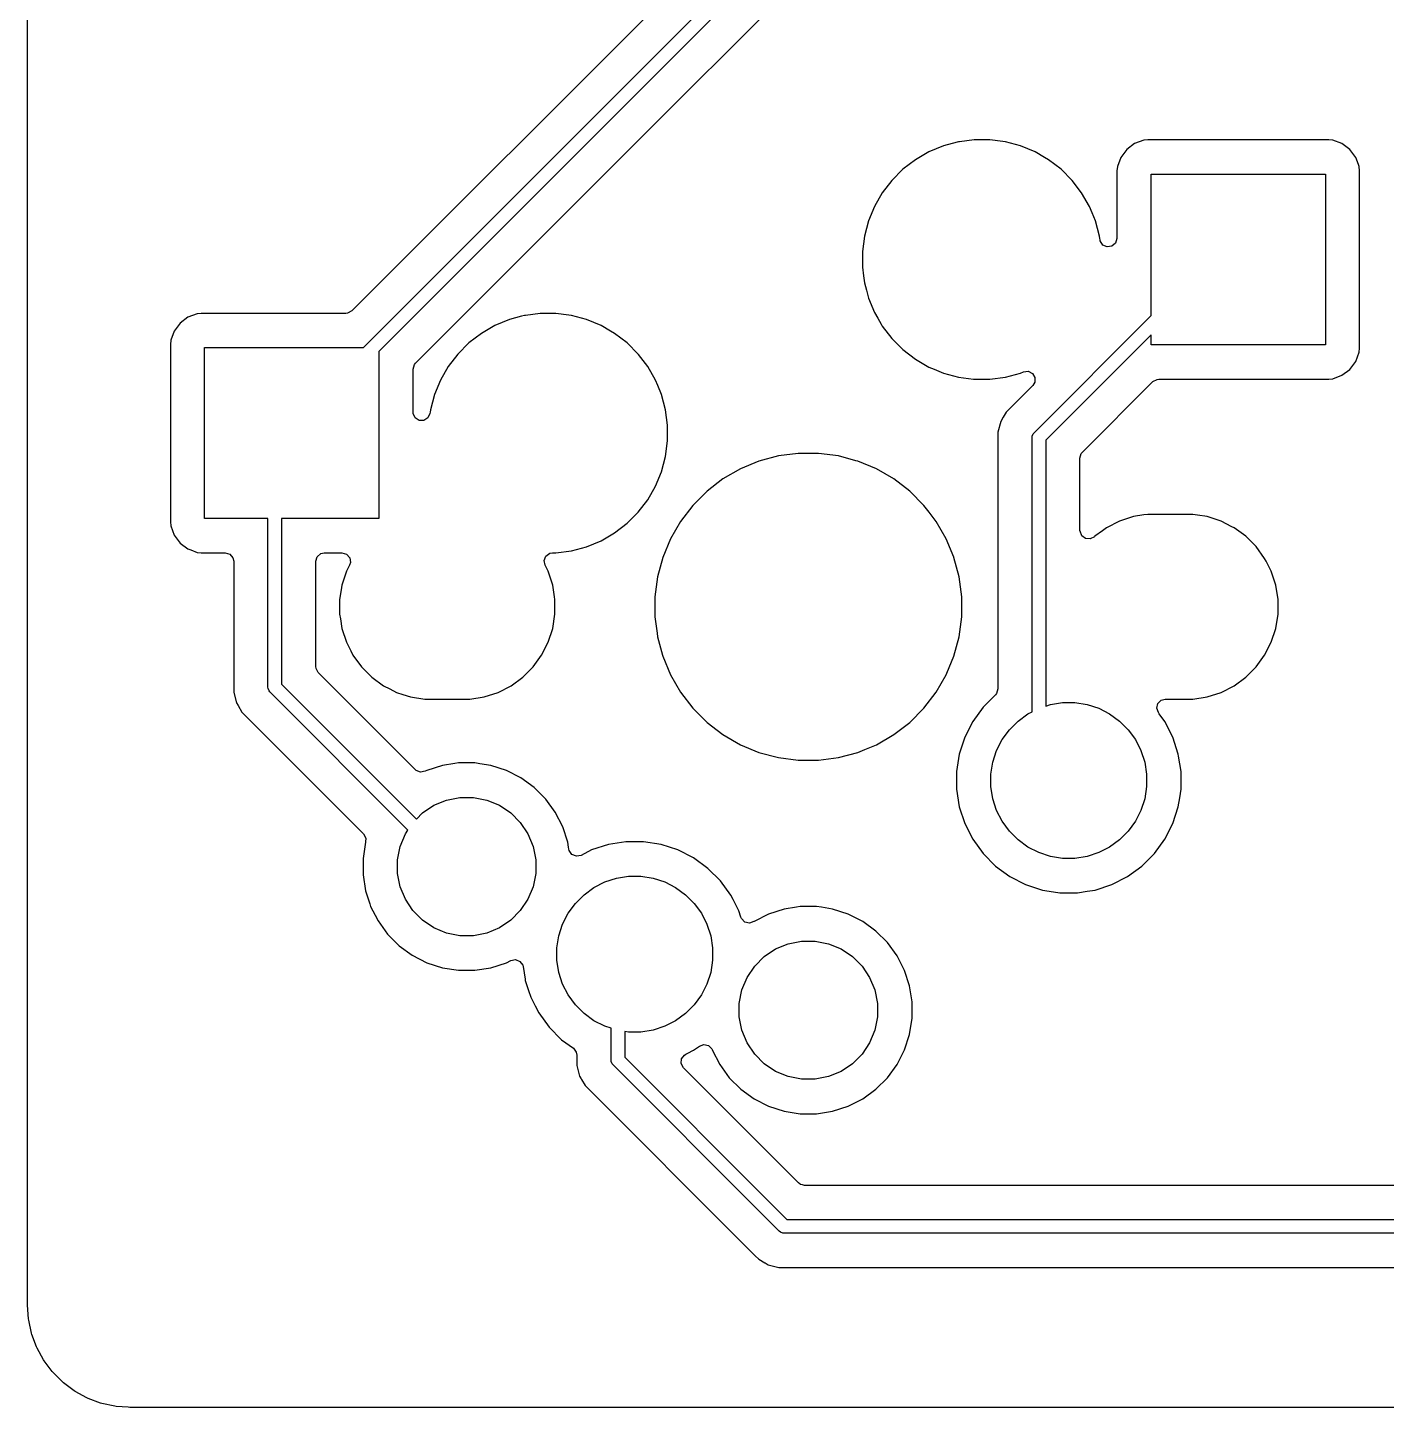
# Model space of a CAD drawing. Header units: millimetres. Extents: x 69 to 174, y -162 to -92.
# Drawn here: x 68.67 to 88.55, y -161.98 to -141.8 of the extents above; entities that cross this region are included whole.
import ezdxf

# ---------------------------------------------------------------- set-up
doc = ezdxf.new("R2010")
doc.units = ezdxf.units.MM
doc.layers.add('Back', color=153, linetype='CONTINUOUS', true_color=0x4d7fc4)

msp = doc.modelspace()

# ---------------------------------------------------------------- linework, layer by layer
at = {"layer": 'Back', "linetype": 'CONTINUOUS'}
for p, q in [((68.6697, -160.478372), (68.6697, -123.716502)), ((73.582578, -146.482), (81.611153, -138.453424)), ((81.667893, -138.679528), (73.809, -146.538422)), ((80.396901, -138.959862), (73.411582, -145.945181)), ((77.613734, -143.4415), (81.521672, -139.533562)), ((75.977976, -145.077258), (77.613734, -143.4415)), ((82.291762, -143.471452), (82.198076, -143.496554)), ((82.302715, -143.470009), (82.291762, -143.471452)), ((82.519258, -143.4415), (82.302715, -143.470009)), ((82.519266, -143.4415), (82.519258, -143.4415)), ((82.748734, -143.4415), (82.519266, -143.4415)), ((82.748741, -143.4415), (82.748734, -143.4415)), ((82.938215, -143.466446), (82.748741, -143.4415)), ((82.976238, -143.471452), (82.938215, -143.466446)), ((83.197887, -143.530842), (82.976238, -143.471452)), ((85.001516, -143.447908), (84.866671, -143.498202)), ((85.061123, -143.441501), (85.001516, -143.447908)), ((85.061129, -143.4415), (85.061123, -143.441501)), ((87.706864, -143.4415), (85.061129, -143.4415)), ((87.706873, -143.4415), (87.706864, -143.4415)), ((87.706881, -143.4415), (87.706873, -143.4415)), ((87.706883, -143.441501), (87.706881, -143.4415)), ((87.766483, -143.447908), (87.706883, -143.441501)), ((87.901328, -143.498202), (87.766482, -143.447908)), ((87.766482, -143.447908), (87.766483, -143.447908)), ((81.858109, -143.618657), (81.659382, -143.733392)), ((81.858123, -143.61865), (81.858109, -143.618657)), ((82.070112, -143.530842), (81.858123, -143.61865)), ((82.198076, -143.496554), (82.070112, -143.530842)), ((83.409876, -143.61865), (83.197887, -143.530842)), ((83.409888, -143.618656), (83.409876, -143.61865)), ((83.55021, -143.699671), (83.409888, -143.618656)), ((84.751452, -143.584455), (84.665206, -143.699664)), ((84.751455, -143.584452), (84.751452, -143.584455)), ((84.866664, -143.498206), (84.751455, -143.584452)), ((84.866671, -143.498202), (84.866664, -143.498206)), ((87.901335, -143.498206), (87.901328, -143.498202)), ((88.016544, -143.584452), (87.901335, -143.498206)), ((88.016547, -143.584455), (88.016544, -143.584452)), ((88.102793, -143.699664), (88.016547, -143.584455)), ((81.477338, -143.873081), (81.315081, -144.035338)), ((81.659382, -143.733392), (81.477338, -143.873081)), ((83.608617, -143.733392), (83.55021, -143.699671)), ((83.790661, -143.873081), (83.608617, -143.733392)), ((83.79067, -143.873089), (83.790661, -143.873081)), ((83.952911, -144.03533), (83.79067, -143.873089)), ((84.608501, -143.894123), (84.6085, -143.894135)), ((84.6085, -143.894135), (84.6085, -144.886845)), ((84.614908, -143.834517), (84.608501, -143.894116)), ((84.608501, -143.894116), (84.608501, -143.894123)), ((84.665202, -143.699671), (84.614908, -143.834517)), ((84.665206, -143.699664), (84.665202, -143.699671)), ((88.102797, -143.699671), (88.102793, -143.699664)), ((88.141109, -143.802392), (88.102797, -143.699671)), ((88.153091, -143.834517), (88.141109, -143.802392)), ((88.159499, -143.894128), (88.153091, -143.834517)), ((88.1595, -146.489873), (88.159499, -143.894128)), ((81.315081, -144.035338), (81.175392, -144.217382)), ((83.952918, -144.035338), (83.952911, -144.03533)), ((84.092607, -144.217382), (83.952918, -144.035338)), ((85.109, -146.013061), (85.109, -143.942)), ((85.109, -143.942), (87.659, -143.942)), ((87.659, -143.942), (87.659, -146.442)), ((81.175392, -144.217382), (81.060657, -144.416109)), ((84.092608, -144.217385), (84.092607, -144.217382)), ((84.092611, -144.217388), (84.092608, -144.217385)), ((84.207344, -144.416112), (84.092611, -144.217388)), ((81.06065, -144.416123), (80.972842, -144.628112)), ((81.060657, -144.416109), (81.06065, -144.416123)), ((84.207346, -144.416117), (84.207344, -144.416112)), ((84.207349, -144.416123), (84.207346, -144.416117)), ((84.24519, -144.50748), (84.207349, -144.416123)), ((80.972842, -144.628112), (80.913453, -144.849759)), ((84.295158, -144.628113), (84.24519, -144.50748)), ((84.354548, -144.849762), (84.295158, -144.628113)), ((80.913451, -144.84977), (80.8835, -145.077258)), ((80.913453, -144.849759), (80.913451, -144.84977)), ((84.35943, -144.886845), (84.354548, -144.849762)), ((84.361561, -144.903031), (84.35943, -144.886845)), ((84.365523, -144.92178), (84.361561, -144.903031)), ((84.6085, -144.886845), (84.588815, -144.953884)), ((74.345818, -146.709416), (75.977976, -145.077258)), ((80.8835, -145.077258), (80.8835, -145.306741)), ((84.403297, -144.980558), (84.365523, -144.92178)), ((84.466853, -145.009583), (84.403297, -144.980558)), ((84.536011, -144.999639), (84.466853, -145.009583)), ((84.588815, -144.953884), (84.536011, -144.999639)), ((80.8835, -145.306741), (80.90022, -145.433734)), ((80.90022, -145.433734), (80.913452, -145.534238)), ((80.913452, -145.534238), (80.942426, -145.642371)), ((80.942426, -145.642371), (80.972842, -145.755887)), ((80.972842, -145.755887), (81.06065, -145.967876)), ((71.016664, -146.038206), (70.901455, -146.124452)), ((71.016671, -146.038202), (71.016664, -146.038206)), ((71.151516, -145.987908), (71.016671, -146.038202)), ((71.211123, -145.981501), (71.151516, -145.987908)), ((71.211129, -145.9815), (71.211123, -145.981501)), ((73.323901, -145.9815), (71.211129, -145.9815)), ((73.350259, -145.978666), (73.323901, -145.9815)), ((73.411582, -145.945181), (73.350259, -145.978666)), ((75.720112, -146.070842), (75.508123, -146.15865)), ((75.897003, -146.023445), (75.720112, -146.070842)), ((75.941762, -146.011452), (75.897003, -146.023445)), ((75.952715, -146.010009), (75.941762, -146.011452)), ((76.169258, -145.9815), (75.952715, -146.010009)), ((76.169266, -145.9815), (76.169258, -145.9815)), ((76.398734, -145.9815), (76.169266, -145.9815)), ((76.398741, -145.9815), (76.398734, -145.9815)), ((76.588215, -146.006446), (76.398741, -145.9815)), ((76.626238, -146.011452), (76.588215, -146.006446)), ((76.847887, -146.070842), (76.626238, -146.011452)), ((77.059876, -146.15865), (76.847887, -146.070842)), ((81.06065, -145.967876), (81.060657, -145.96789)), ((81.060657, -145.96789), (81.108311, -146.05043)), ((81.108311, -146.05043), (81.159131, -146.138453)), ((83.396781, -147.72528), (85.109, -146.013061)), ((70.815202, -146.239671), (70.764908, -146.374517)), ((70.815206, -146.239664), (70.815202, -146.239671)), ((70.901452, -146.124455), (70.815206, -146.239664)), ((70.901455, -146.124452), (70.901452, -146.124455)), ((75.309382, -146.273392), (75.127338, -146.413081)), ((75.508109, -146.158657), (75.309382, -146.273392)), ((75.508123, -146.15865), (75.508109, -146.158657)), ((77.059888, -146.158656), (77.059876, -146.15865)), ((77.20021, -146.239671), (77.059888, -146.158656)), ((77.258617, -146.273392), (77.20021, -146.239671)), ((77.440661, -146.413081), (77.258617, -146.273392)), ((81.159131, -146.138453), (81.175392, -146.166617)), ((81.175392, -146.166617), (81.315081, -146.348661)), ((85.109, -146.295904), (83.567492, -147.837412)), ((85.109, -146.442), (85.109, -146.295904)), ((70.758501, -146.434116), (70.7585, -146.434135)), ((70.7585, -146.434135), (70.7585, -149.02987)), ((70.764908, -146.374517), (70.758501, -146.434116)), ((71.259, -148.982), (71.259, -146.482)), ((71.259, -146.482), (73.582578, -146.482)), ((75.127338, -146.413081), (74.965081, -146.575338)), ((77.44067, -146.413089), (77.440661, -146.413081)), ((77.602911, -146.57533), (77.44067, -146.413089)), ((81.315081, -146.348661), (81.315089, -146.34867)), ((81.315089, -146.34867), (81.47733, -146.510911)), ((81.47733, -146.510911), (81.477338, -146.510918)), ((81.477338, -146.510918), (81.659382, -146.650607)), ((87.659, -146.442), (85.109, -146.442)), ((88.153091, -146.549483), (88.1595, -146.489873)), ((73.809, -146.538422), (73.809, -148.982)), ((74.329184, -146.730058), (74.345818, -146.709416)), ((74.965081, -146.575338), (74.825392, -146.757382)), ((77.602918, -146.575338), (77.602911, -146.57533)), ((77.602919, -146.575339), (77.602918, -146.575338)), ((77.606433, -146.579919), (77.602919, -146.575339)), ((77.742607, -146.757382), (77.606433, -146.579919)), ((81.659382, -146.650607), (81.659385, -146.650608)), ((81.659385, -146.650608), (81.659388, -146.650611)), ((81.659388, -146.650611), (81.858112, -146.765344)), ((88.016546, -146.799546), (88.102796, -146.684331)), ((88.102796, -146.684331), (88.153091, -146.549483)), ((74.309499, -146.797097), (74.329184, -146.730058)), ((74.309499, -147.426852), (74.309499, -146.797097)), ((74.825392, -146.757382), (74.710657, -146.956109)), ((77.742608, -146.757385), (77.742607, -146.757382)), ((77.742611, -146.757388), (77.742608, -146.757385)), ((77.857344, -146.956112), (77.742611, -146.757388)), ((81.858112, -146.765344), (81.858117, -146.765346)), ((81.858117, -146.765346), (81.858123, -146.765349)), ((81.858123, -146.765349), (81.93477, -146.797097)), ((81.93477, -146.797097), (82.070113, -146.853158)), ((82.070113, -146.853158), (82.291762, -146.912548)), ((82.291762, -146.912548), (82.508312, -146.941057)), ((82.748734, -146.9425), (82.976238, -146.912548)), ((82.976238, -146.912548), (83.197887, -146.853158)), ((83.197887, -146.853158), (83.241978, -146.834894)), ((83.241978, -146.834894), (83.311444, -146.827426)), ((83.311444, -146.827426), (83.373923, -146.8587)), ((83.373923, -146.8587), (83.409576, -146.918789)), ((83.409576, -146.918789), (83.407083, -146.988614)), ((87.766483, -146.936091), (87.901331, -146.885796)), ((87.901331, -146.885796), (88.016546, -146.799546)), ((74.71065, -146.956123), (74.622842, -147.168112)), ((74.710657, -146.956109), (74.71065, -146.956123)), ((77.857346, -146.956117), (77.857344, -146.956112)), ((77.857349, -146.956123), (77.857346, -146.956117)), ((77.890906, -147.037137), (77.857349, -146.956123)), ((77.945158, -147.168113), (77.890906, -147.037137)), ((82.508312, -146.941057), (82.51925, -146.942498)), ((82.51925, -146.942498), (82.519266, -146.9425)), ((82.519266, -146.9425), (82.519273, -146.9425)), ((82.519273, -146.9425), (82.748727, -146.9425)), ((82.748727, -146.9425), (82.748734, -146.9425)), ((83.377109, -147.037137), (83.098778, -147.315469)), ((83.407083, -146.988614), (83.377109, -147.037137)), ((84.104306, -148.00841), (85.133899, -146.978817)), ((85.133899, -146.978817), (85.195222, -146.945333)), ((85.195222, -146.945333), (85.22158, -146.942499)), ((85.22158, -146.942499), (87.706871, -146.942499)), ((87.706871, -146.942499), (87.706872, -146.942499)), ((87.706872, -146.942499), (87.766483, -146.936091)), ((74.622842, -147.168113), (74.563452, -147.389762)), ((74.622842, -147.168112), (74.622842, -147.168113)), ((78.004548, -147.389762), (77.945158, -147.168113)), ((83.098778, -147.315469), (82.986973, -147.427273)), ((74.31098, -147.445958), (74.309499, -147.426852)), ((74.340759, -147.509164), (74.31098, -147.445958)), ((74.399982, -147.546236), (74.340759, -147.509164)), ((74.528171, -147.506934), (74.469847, -147.545405)), ((74.556438, -147.443038), (74.528171, -147.506934)), ((74.558513, -147.427275), (74.556438, -147.443038)), ((74.563452, -147.389762), (74.558513, -147.427275)), ((78.0345, -147.617266), (78.004548, -147.389762)), ((82.94486, -147.500216), (82.907915, -147.564206)), ((82.986972, -147.427275), (82.94486, -147.500216)), ((82.986973, -147.427273), (82.986972, -147.427275)), ((74.469847, -147.545405), (74.399982, -147.546236)), ((78.0345, -147.846734), (78.0345, -147.617266)), ((82.907915, -147.564206), (82.866991, -147.716934)), ((82.866991, -147.716934), (82.866991, -147.716936)), ((82.866991, -147.716936), (82.866991, -147.885037)), ((83.384345, -147.740434), (83.396781, -147.72528)), ((78.004548, -148.074238), (78.0345, -147.846734)), ((82.866991, -147.885037), (82.866992, -147.88505)), ((82.866992, -147.88505), (82.866992, -151.473386)), ((83.367492, -147.795991), (83.369413, -147.776482)), ((83.367492, -151.8065), (83.367492, -147.795991)), ((83.369413, -147.776482), (83.384345, -147.740434)), ((83.567492, -147.837412), (83.567492, -151.723221)), ((77.945158, -148.295887), (78.004548, -148.074238)), ((79.655203, -148.066001), (79.371005, -148.142152)), ((79.946883, -148.027601), (79.655203, -148.066001)), ((79.946888, -148.0276), (79.946883, -148.027601)), ((79.946894, -148.0276), (79.946888, -148.0276)), ((80.241106, -148.0276), (79.946894, -148.0276)), ((80.241111, -148.0276), (80.241106, -148.0276)), ((80.241116, -148.027601), (80.241111, -148.0276)), ((80.532796, -148.066001), (80.241116, -148.027601)), ((80.532799, -148.066001), (80.532796, -148.066001)), ((80.5328, -148.066002), (80.532799, -148.066001)), ((80.790306, -148.135001), (80.5328, -148.066002)), ((84.067992, -148.096087), (84.087677, -148.029048)), ((84.067992, -149.159278), (84.067992, -148.096087)), ((84.087677, -148.029048), (84.104306, -148.00841)), ((77.857344, -148.507888), (77.945158, -148.295887)), ((79.099189, -148.254742), (78.84441, -148.40184)), ((79.099205, -148.254734), (79.099189, -148.254742)), ((79.371005, -148.142152), (79.099205, -148.254734)), ((80.816994, -148.142152), (80.790306, -148.135001)), ((81.088794, -148.254734), (80.816994, -148.142152)), ((81.08881, -148.254742), (81.088794, -148.254734)), ((81.343589, -148.40184), (81.08881, -148.254742)), ((77.742611, -148.706612), (77.857344, -148.507888)), ((78.844394, -148.401851), (78.61099, -148.580948)), ((78.84441, -148.40184), (78.844394, -148.401851)), ((81.343592, -148.401842), (81.343589, -148.40184)), ((81.343597, -148.401845), (81.343592, -148.401842)), ((81.343603, -148.401849), (81.343597, -148.401845)), ((81.343605, -148.401851), (81.343603, -148.401849)), ((81.577009, -148.580948), (81.343605, -148.401851)), ((77.602919, -148.888661), (77.742611, -148.706612)), ((78.610983, -148.580954), (78.402954, -148.788983)), ((78.61099, -148.580948), (78.610983, -148.580954)), ((81.577016, -148.580954), (81.577009, -148.580948)), ((81.785045, -148.788983), (81.577016, -148.580954)), ((77.44067, -149.050911), (77.602911, -148.88867)), ((77.602911, -148.88867), (77.602914, -148.888665)), ((77.602914, -148.888665), (77.602919, -148.888661)), ((78.402948, -148.78899), (78.223851, -149.022394)), ((78.402954, -148.788983), (78.402948, -148.78899)), ((81.785051, -148.78899), (81.785045, -148.788983)), ((81.860479, -148.88729), (81.785051, -148.78899)), ((81.964155, -149.022403), (81.860479, -148.88729)), ((85.00342, -148.929473), (84.849344, -148.953876)), ((85.059442, -148.9206), (85.00342, -148.929473)), ((85.720358, -148.9206), (85.059442, -148.9206)), ((85.787555, -148.931243), (85.720358, -148.9206)), ((85.930455, -148.953876), (85.787555, -148.931243)), ((70.7585, -149.02987), (70.758501, -149.029876)), ((70.758501, -149.029876), (70.764908, -149.089483)), ((70.764908, -149.089483), (70.815202, -149.224328)), ((72.186592, -148.982), (71.259, -148.982)), ((72.186592, -151.446891), (72.186592, -148.982)), ((73.809, -148.982), (72.386592, -148.982)), ((72.386592, -148.982), (72.386592, -151.405469)), ((77.258612, -149.190611), (77.440661, -149.050919)), ((77.440661, -149.050919), (77.440665, -149.050914)), ((77.440665, -149.050914), (77.44067, -149.050911)), ((78.22384, -149.02241), (78.076742, -149.277189)), ((78.223851, -149.022394), (78.22384, -149.02241)), ((81.964159, -149.02241), (81.964155, -149.022403)), ((82.111257, -149.277189), (81.964159, -149.02241)), ((84.457511, -149.116179), (84.398191, -149.159278)), ((84.647041, -149.019607), (84.457511, -149.116179)), ((84.647044, -149.019606), (84.647041, -149.019607)), ((84.849344, -148.953876), (84.647044, -149.019606)), ((86.132755, -149.019606), (85.930455, -148.953876)), ((86.132758, -149.019607), (86.132755, -149.019606)), ((86.291595, -149.10054), (86.132758, -149.019607)), ((86.322288, -149.116179), (86.291595, -149.10054)), ((86.494378, -149.24121), (86.322288, -149.116179)), ((70.815202, -149.224328), (70.815206, -149.224335)), ((70.815206, -149.224335), (70.901452, -149.339544)), ((70.901452, -149.339544), (70.901455, -149.339547)), ((70.901455, -149.339547), (71.016664, -149.425793)), ((76.847887, -149.393158), (77.059888, -149.305344)), ((77.059888, -149.305344), (77.258612, -149.190611)), ((78.076734, -149.277205), (77.964152, -149.549005)), ((78.076742, -149.277189), (78.076734, -149.277205)), ((82.111265, -149.277205), (82.111257, -149.277189)), ((82.222616, -149.546033), (82.111265, -149.277205)), ((84.068308, -149.168124), (84.067992, -149.159278)), ((84.092725, -149.233588), (84.068308, -149.168124)), ((84.148658, -149.27546), (84.092725, -149.233588)), ((84.21835, -149.280444), (84.148658, -149.27546)), ((84.279673, -149.246959), (84.21835, -149.280444)), ((84.285419, -149.241212), (84.279673, -149.246959)), ((84.28542, -149.241212), (84.285419, -149.241212)), ((84.285422, -149.24121), (84.28542, -149.241212)), ((84.398191, -149.159278), (84.285422, -149.24121)), ((86.64479, -149.391622), (86.494378, -149.24121)), ((71.016664, -149.425793), (71.016671, -149.425797)), ((71.016671, -149.425797), (71.056095, -149.440501)), ((71.056095, -149.440501), (71.151517, -149.476091)), ((71.151517, -149.476091), (71.211127, -149.4825)), ((71.211127, -149.4825), (71.562092, -149.482499)), ((71.562092, -149.482499), (71.629131, -149.502183)), ((71.629131, -149.502183), (71.674886, -149.554987)), ((72.887092, -149.606499), (72.906777, -149.53946)), ((72.906777, -149.53946), (72.959581, -149.493705)), ((72.959581, -149.493705), (73.011092, -149.482499)), ((73.011092, -149.482499), (73.269909, -149.482499)), ((73.269909, -149.482499), (73.336948, -149.502184)), ((73.336948, -149.502184), (73.382703, -149.554988)), ((76.228311, -149.594126), (76.254587, -149.529385)), ((76.254587, -149.529385), (76.311694, -149.489128)), ((76.311694, -149.489128), (76.351692, -149.4825)), ((76.351692, -149.4825), (76.398727, -149.4825)), ((76.398727, -149.4825), (76.398734, -149.4825)), ((76.398734, -149.4825), (76.626238, -149.452548)), ((76.626238, -149.452548), (76.847887, -149.393158)), ((82.22385, -149.549013), (82.222616, -149.546033)), ((86.769821, -149.563712), (86.64479, -149.391622)), ((71.674886, -149.554987), (71.686092, -149.606499)), ((71.686092, -149.606499), (71.686092, -151.360221)), ((72.887092, -151.146793), (72.887092, -149.606499)), ((73.380394, -149.662794), (73.334307, -149.753241)), ((73.392647, -149.624146), (73.380394, -149.662794)), ((73.382703, -149.554988), (73.392647, -149.624146)), ((76.241207, -149.662795), (76.228311, -149.594126)), ((76.287292, -149.753241), (76.241207, -149.662795)), ((77.964152, -149.549005), (77.888001, -149.833203)), ((82.299998, -149.8332), (82.22385, -149.549013)), ((86.791622, -149.606499), (86.769821, -149.563712)), ((86.866392, -149.753241), (86.791622, -149.606499)), ((73.334306, -149.753244), (73.268576, -149.955544)), ((73.334307, -149.753241), (73.334306, -149.753244)), ((76.287293, -149.753244), (76.287292, -149.753241)), ((76.353024, -149.955545), (76.287293, -149.753244)), ((77.888001, -149.833203), (77.849601, -150.124883)), ((82.3384, -150.124894), (82.299998, -149.8332)), ((86.866392, -149.753242), (86.866392, -149.753241)), ((86.932124, -149.955546), (86.866392, -149.753242)), ((73.257647, -150.024546), (73.2353, -150.165642)), ((73.268576, -149.955544), (73.257647, -150.024546)), ((76.353024, -149.955546), (76.353024, -149.955545)), ((76.379847, -150.1249), (76.353024, -149.955546)), ((76.3863, -150.165642), (76.379847, -150.1249)), ((77.849601, -150.124883), (77.8496, -150.1249)), ((77.8496, -150.1249), (77.8496, -150.419099)), ((82.3384, -150.419106), (82.3384, -150.124894)), ((86.9654, -150.165642), (86.932124, -149.955546)), ((73.2353, -150.165642), (73.2353, -150.378358)), ((76.3863, -150.378358), (76.3863, -150.165642)), ((86.9654, -150.378358), (86.9654, -150.165642)), ((73.2353, -150.378358), (73.246228, -150.447357)), ((73.246228, -150.447357), (73.268576, -150.588455)), ((76.353024, -150.588454), (76.3863, -150.378358)), ((77.8496, -150.419099), (77.849601, -150.419116)), ((77.849601, -150.419116), (77.880978, -150.657454)), ((82.299998, -150.7108), (82.3384, -150.419106)), ((86.932124, -150.588454), (86.9654, -150.378358)), ((73.268576, -150.588455), (73.334306, -150.790755)), ((76.287292, -150.790758), (76.353024, -150.588454)), ((77.880978, -150.657454), (77.888002, -150.7108)), ((77.888002, -150.7108), (77.960211, -150.980288)), ((82.22385, -150.994987), (82.299998, -150.7108)), ((86.866392, -150.790758), (86.932124, -150.588454)), ((73.334306, -150.790755), (73.334307, -150.790758)), ((73.334307, -150.790758), (73.399018, -150.917758)), ((73.399018, -150.917758), (73.430879, -150.980288)), ((76.190721, -150.980288), (76.287292, -150.790758)), ((86.769821, -150.980288), (86.866392, -150.790758)), ((72.889926, -151.173151), (72.887092, -151.146793)), ((73.430879, -150.980288), (73.55591, -151.152378)), ((73.55591, -151.152378), (73.706322, -151.30279)), ((75.915278, -151.30279), (76.06569, -151.152378)), ((76.06569, -151.152378), (76.190721, -150.980288)), ((77.960211, -150.980288), (77.964152, -150.994994)), ((77.964152, -150.994994), (78.076734, -151.266794)), ((82.121471, -151.242155), (82.223847, -150.994994)), ((82.223846, -150.994994), (82.22385, -150.994987)), ((82.223847, -150.994994), (82.223846, -150.994994)), ((86.494378, -151.30279), (86.64479, -151.152378)), ((86.64479, -151.152378), (86.769821, -150.980288)), ((71.686092, -151.360221), (71.686091, -151.360239)), ((71.686091, -151.360239), (71.686091, -151.525945)), ((72.923411, -151.234474), (72.889926, -151.173151)), ((74.344603, -152.655666), (72.923411, -151.234474)), ((73.706322, -151.30279), (73.878412, -151.427821)), ((75.743188, -151.427821), (75.915278, -151.30279)), ((78.076734, -151.266794), (78.076742, -151.26681)), ((78.076742, -151.26681), (78.22384, -151.521589)), ((81.964155, -151.521597), (82.111261, -151.266803)), ((82.111261, -151.266803), (82.121471, -151.242155)), ((86.322288, -151.427821), (86.494378, -151.30279)), ((71.686091, -151.525945), (71.68609, -151.525945)), ((71.68609, -151.525945), (71.727016, -151.67868)), ((72.188513, -151.4664), (72.186592, -151.446891)), ((72.203445, -151.502448), (72.188513, -151.4664)), ((72.215881, -151.517602), (72.203445, -151.502448)), ((74.235367, -153.537087), (72.215881, -151.517602)), ((72.386592, -151.405469), (74.358599, -153.377477)), ((73.878412, -151.427821), (73.967838, -151.473386)), ((73.967838, -151.473386), (74.067941, -151.524392)), ((74.067941, -151.524392), (74.067944, -151.524393)), ((74.067944, -151.524393), (74.161594, -151.554821)), ((74.161594, -151.554821), (74.270246, -151.590124)), ((75.351354, -151.590124), (75.553658, -151.524392)), ((75.553658, -151.524392), (75.743188, -151.427821)), ((78.22384, -151.521589), (78.223851, -151.521605)), ((78.223851, -151.521605), (78.402948, -151.755009)), ((81.78505, -151.755011), (81.964155, -151.521597)), ((82.830673, -151.561067), (82.65041, -151.741329)), ((82.847307, -151.540425), (82.830673, -151.561067)), ((82.866992, -151.473386), (82.847307, -151.540425)), ((85.930454, -151.590124), (86.132758, -151.524392)), ((86.132758, -151.524392), (86.322288, -151.427821)), ((71.727016, -151.67868), (71.727017, -151.678681)), ((71.727017, -151.678681), (71.749212, -151.717123)), ((71.749212, -151.717123), (71.749213, -151.717124)), ((71.749213, -151.717124), (71.806069, -151.815603)), ((74.270246, -151.590124), (74.480342, -151.6234)), ((74.480342, -151.6234), (74.480343, -151.6234)), ((74.480343, -151.6234), (75.141257, -151.6234)), ((75.141257, -151.6234), (75.141258, -151.6234)), ((75.141258, -151.6234), (75.351354, -151.590124)), ((78.402948, -151.755009), (78.402954, -151.755016)), ((78.402954, -151.755016), (78.610983, -151.963045)), ((81.577011, -151.96305), (81.78505, -151.755011)), ((82.65041, -151.741329), (82.498353, -151.950617)), ((83.567492, -151.723221), (83.637172, -151.700581)), ((83.637172, -151.700581), (83.814321, -151.672523)), ((83.814321, -151.672523), (83.993679, -151.672523)), ((83.993679, -151.672523), (84.170828, -151.700581)), ((84.170828, -151.700581), (84.341407, -151.756006)), ((84.341407, -151.756006), (84.501216, -151.837432)), ((85.191475, -151.754479), (85.2073, -151.686425)), ((85.214955, -151.820285), (85.191475, -151.754479)), ((85.2073, -151.686425), (85.257406, -151.63773)), ((85.257406, -151.63773), (85.315273, -151.6234)), ((85.315273, -151.6234), (85.720357, -151.6234)), ((85.720357, -151.6234), (85.720358, -151.6234)), ((85.720358, -151.6234), (85.930454, -151.590124)), ((71.806069, -151.815603), (71.806073, -151.815608)), ((71.806073, -151.815608), (71.924941, -151.934476)), ((71.924941, -151.934476), (71.924947, -151.934481)), ((71.924947, -151.934481), (73.583796, -153.593331)), ((78.610983, -151.963045), (78.61099, -151.963051)), ((78.61099, -151.963051), (78.760297, -152.077618)), ((81.343597, -152.142155), (81.577011, -151.96305)), ((82.498353, -151.950617), (82.38091, -152.181112)), ((83.034856, -152.069681), (83.161681, -151.942856)), ((83.161681, -151.942856), (83.306784, -151.837432)), ((83.306784, -151.837432), (83.367492, -151.8065)), ((84.501216, -151.837432), (84.646319, -151.942856)), ((84.646319, -151.942856), (84.773144, -152.069681)), ((85.227938, -151.838155), (85.214955, -151.820285)), ((85.309647, -151.950618), (85.227938, -151.838155)), ((85.427091, -152.181115), (85.309647, -151.950618)), ((78.760297, -152.077618), (78.844403, -152.142155)), ((78.844403, -152.142155), (78.84441, -152.142159)), ((78.84441, -152.142159), (79.099189, -152.289257)), ((81.088803, -152.289261), (81.343597, -152.142155)), ((82.929432, -152.214784), (83.034856, -152.069681)), ((84.773144, -152.069681), (84.878568, -152.214784)), ((79.099189, -152.289257), (79.099205, -152.289265)), ((79.099205, -152.289265), (79.371005, -152.401847)), ((80.816987, -152.40185), (80.922231, -152.358257)), ((80.922231, -152.358257), (81.088794, -152.289265)), ((81.088794, -152.289265), (81.088797, -152.289263)), ((81.088797, -152.289263), (81.088803, -152.289261)), ((82.38091, -152.181112), (82.300967, -152.427149)), ((82.848006, -152.374593), (82.929432, -152.214784)), ((84.878568, -152.214784), (84.959994, -152.374593)), ((85.507032, -152.427146), (85.427091, -152.181115)), ((74.919995, -152.564156), (74.738888, -152.592841)), ((74.974649, -152.5555), (74.919995, -152.564156)), ((75.213351, -152.5555), (74.974649, -152.5555)), ((75.284498, -152.566768), (75.213351, -152.5555)), ((75.449111, -152.592841), (75.284498, -152.566768)), ((79.371005, -152.401847), (79.371007, -152.401847)), ((79.371007, -152.401847), (79.371013, -152.40185)), ((79.371013, -152.40185), (79.6552, -152.477998)), ((79.6552, -152.477998), (79.946894, -152.5164)), ((79.946894, -152.5164), (79.946901, -152.5164)), ((79.946901, -152.5164), (80.241099, -152.5164)), ((80.241099, -152.5164), (80.241106, -152.5164)), ((80.241106, -152.5164), (80.5328, -152.477998)), ((80.5328, -152.477998), (80.816987, -152.40185)), ((82.300967, -152.427149), (82.2605, -152.682648)), ((82.764523, -152.722321), (82.792581, -152.545172)), ((82.792581, -152.545172), (82.848006, -152.374593)), ((84.959994, -152.374593), (85.015419, -152.545172)), ((85.015419, -152.545172), (85.043477, -152.722321)), ((85.51154, -152.455608), (85.507032, -152.427146)), ((85.5475, -152.682648), (85.51154, -152.455608)), ((74.355167, -152.665088), (74.344603, -152.655666)), ((74.419907, -152.691366), (74.355167, -152.665088)), ((74.488577, -152.678471), (74.419907, -152.691366)), ((74.511869, -152.666603), (74.488577, -152.678471)), ((74.738887, -152.592841), (74.511869, -152.666603)), ((74.738888, -152.592841), (74.738887, -152.592841)), ((75.449113, -152.592841), (75.449111, -152.592841)), ((75.449115, -152.592842), (75.449113, -152.592841)), ((75.676134, -152.666605), (75.449115, -152.592842)), ((75.888819, -152.774973), (75.676134, -152.666605)), ((76.081933, -152.915279), (75.888819, -152.774973)), ((82.2605, -152.682648), (82.2605, -152.941351)), ((82.764523, -152.901679), (82.764523, -152.722321)), ((85.043477, -152.722321), (85.043477, -152.901679)), ((85.5475, -152.941351), (85.5475, -152.682648)), ((76.250721, -153.084067), (76.081933, -152.915279)), ((82.2605, -152.941351), (82.300967, -153.19685)), ((82.792581, -153.078828), (82.764523, -152.901679)), ((85.043477, -152.901679), (85.015419, -153.078828)), ((85.527385, -153.068351), (85.5475, -152.941351)), ((74.449456, -153.286621), (74.615061, -153.175968)), ((74.615061, -153.175968), (74.799071, -153.099749)), ((74.799071, -153.099749), (74.994415, -153.060892)), ((74.994415, -153.060892), (75.193585, -153.060892)), ((75.193585, -153.060892), (75.388929, -153.099749)), ((75.388929, -153.099749), (75.572939, -153.175968)), ((75.572939, -153.175968), (75.738544, -153.286621)), ((76.391027, -153.277181), (76.250721, -153.084067)), ((82.848006, -153.249407), (82.792581, -153.078828)), ((85.015419, -153.078828), (84.959994, -153.249407)), ((85.507032, -153.196854), (85.527385, -153.068351)), ((74.358599, -153.377477), (74.449456, -153.286621)), ((75.738544, -153.286621), (75.879379, -153.427456)), ((76.499395, -153.489866), (76.391027, -153.277181)), ((82.300967, -153.19685), (82.300968, -153.196854)), ((82.300968, -153.196854), (82.380909, -153.442885)), ((82.929432, -153.409216), (82.848006, -153.249407)), ((84.959994, -153.249407), (84.878568, -153.409216)), ((85.427091, -153.442885), (85.507032, -153.196854)), ((74.197968, -153.593061), (74.235367, -153.537087)), ((75.879379, -153.427456), (75.990032, -153.593061)), ((76.573158, -153.716885), (76.499395, -153.489866)), ((82.380909, -153.442885), (82.498353, -153.673382)), ((83.034856, -153.554319), (82.929432, -153.409216)), ((83.161681, -153.681144), (83.034856, -153.554319)), ((84.773144, -153.554319), (84.646319, -153.681144)), ((84.878568, -153.409216), (84.773144, -153.554319)), ((85.309647, -153.673382), (85.427091, -153.442885)), ((73.614842, -153.716881), (73.5775, -153.952649)), ((73.583796, -153.593331), (73.617281, -153.654654)), ((73.617281, -153.654654), (73.614439, -153.711772)), ((73.614439, -153.711772), (73.61598, -153.712142)), ((73.61598, -153.712142), (73.614842, -153.716881)), ((74.082892, -153.972415), (74.121749, -153.777071)), ((74.121749, -153.777071), (74.197968, -153.593061)), ((75.990032, -153.593061), (76.066251, -153.777071)), ((76.066251, -153.777071), (76.105108, -153.972415)), ((76.584087, -153.785887), (76.573158, -153.716885)), ((77.169149, -153.748967), (76.923112, -153.82891)), ((77.424649, -153.7085), (77.169149, -153.748967)), ((77.424654, -153.7085), (77.424649, -153.7085)), ((77.683346, -153.7085), (77.424654, -153.7085)), ((77.683351, -153.7085), (77.683346, -153.7085)), ((77.93885, -153.748967), (77.683351, -153.7085)), ((77.938852, -153.748967), (77.93885, -153.748967)), ((77.938854, -153.748968), (77.938852, -153.748967)), ((78.184885, -153.828909), (77.938854, -153.748968)), ((82.498353, -153.673382), (82.650408, -153.882668)), ((83.306784, -153.786568), (83.161681, -153.681144)), ((84.646319, -153.681144), (84.501216, -153.786568)), ((85.157592, -153.882668), (85.309647, -153.673382)), ((73.5775, -153.952649), (73.5775, -154.19135)), ((74.082892, -154.171585), (74.082892, -153.972415)), ((76.105108, -153.972415), (76.105108, -154.171585)), ((76.58901, -153.81697), (76.584087, -153.785887)), ((76.594111, -153.83757), (76.58901, -153.81697)), ((76.634368, -153.894677), (76.594111, -153.83757)), ((76.699109, -153.920953), (76.634368, -153.894677)), ((76.767778, -153.908057), (76.699109, -153.920953)), ((76.923112, -153.82891), (76.767778, -153.908057)), ((78.415382, -153.946353), (78.184885, -153.828909)), ((78.624668, -154.098408), (78.415382, -153.946353)), ((82.650408, -153.882668), (82.833332, -154.065592)), ((83.466593, -153.867994), (83.306784, -153.786568)), ((83.637172, -153.923419), (83.466593, -153.867994)), ((83.814321, -153.951477), (83.637172, -153.923419)), ((83.993679, -153.951477), (83.814321, -153.951477)), ((84.170828, -153.923419), (83.993679, -153.951477)), ((84.341407, -153.867994), (84.170828, -153.923419)), ((84.501216, -153.786568), (84.341407, -153.867994)), ((84.974668, -154.065592), (85.157592, -153.882668)), ((74.121749, -154.366929), (74.082892, -154.171585)), ((76.105108, -154.171585), (76.066251, -154.366929)), ((78.807592, -154.281332), (78.624668, -154.098408)), ((82.833332, -154.065592), (83.042618, -154.217647)), ((84.765382, -154.217647), (84.974668, -154.065592)), ((73.5775, -154.19135), (73.614841, -154.427111)), ((74.197968, -154.550939), (74.121749, -154.366929)), ((76.066251, -154.366929), (75.990032, -154.550939)), ((76.811681, -154.482856), (76.956784, -154.377432)), ((76.956784, -154.377432), (77.116593, -154.296006)), ((77.116593, -154.296006), (77.287172, -154.240581)), ((77.287172, -154.240581), (77.464321, -154.212523)), ((77.464321, -154.212523), (77.643679, -154.212523)), ((77.643679, -154.212523), (77.820828, -154.240581)), ((77.820828, -154.240581), (77.991407, -154.296006)), ((77.991407, -154.296006), (78.151216, -154.377432)), ((78.151216, -154.377432), (78.296319, -154.482856)), ((78.959647, -154.490618), (78.807592, -154.281332)), ((83.042618, -154.217647), (83.273115, -154.335091)), ((83.273115, -154.335091), (83.519146, -154.415032)), ((84.288854, -154.415032), (84.534885, -154.335091)), ((84.534885, -154.335091), (84.765382, -154.217647)), ((73.614841, -154.427111), (73.614841, -154.427112)), ((73.614841, -154.427112), (73.614842, -154.427115)), ((73.614842, -154.427115), (73.67674, -154.617618)), ((74.308621, -154.716544), (74.197968, -154.550939)), ((75.990032, -154.550939), (75.879379, -154.716544)), ((76.684856, -154.609681), (76.811681, -154.482856)), ((78.296319, -154.482856), (78.423144, -154.609681)), ((78.991998, -154.554111), (78.959647, -154.490618)), ((79.077089, -154.72111), (78.991998, -154.554111)), ((83.519146, -154.415032), (83.614961, -154.430207)), ((83.614961, -154.430207), (83.774649, -154.4555)), ((83.774649, -154.4555), (83.774654, -154.4555)), ((83.774654, -154.4555), (84.033351, -154.4555)), ((84.033351, -154.4555), (84.175294, -154.433017)), ((84.175294, -154.433017), (84.288854, -154.415032)), ((73.67674, -154.617618), (73.688606, -154.654136)), ((73.688606, -154.654136), (73.75401, -154.7825)), ((73.75401, -154.7825), (73.796973, -154.866819)), ((74.449456, -154.857379), (74.308621, -154.716544)), ((75.879379, -154.716544), (75.738544, -154.857379)), ((76.498006, -154.914593), (76.579432, -154.754784)), ((76.579432, -154.754784), (76.684856, -154.609681)), ((78.423144, -154.609681), (78.528568, -154.754784)), ((78.528568, -154.754784), (78.609994, -154.914593)), ((79.077089, -154.721112), (79.077089, -154.72111)), ((79.077091, -154.721115), (79.077089, -154.721112)), ((79.10721, -154.813812), (79.077091, -154.721115)), ((79.511863, -154.766606), (79.299173, -154.874976)), ((79.738887, -154.692841), (79.511863, -154.766606)), ((79.738888, -154.692841), (79.738887, -154.692841)), ((79.919995, -154.664156), (79.738888, -154.692841)), ((79.974649, -154.6555), (79.919995, -154.664156)), ((80.213351, -154.6555), (79.974649, -154.6555)), ((80.284498, -154.666768), (80.213351, -154.6555)), ((80.449111, -154.692841), (80.284498, -154.666768)), ((80.449113, -154.692841), (80.449111, -154.692841)), ((80.449115, -154.692842), (80.449113, -154.692841)), ((80.676134, -154.766605), (80.449115, -154.692842)), ((80.888819, -154.874973), (80.676134, -154.766605)), ((73.796973, -154.866819), (73.937279, -155.059933)), ((74.615061, -154.968032), (74.449456, -154.857379)), ((74.799071, -155.044251), (74.615061, -154.968032)), ((75.572939, -154.968032), (75.388929, -155.044251)), ((75.738544, -154.857379), (75.572939, -154.968032)), ((76.442581, -155.085172), (76.498006, -154.914593)), ((78.609994, -154.914593), (78.665419, -155.085172)), ((79.115468, -154.833353), (79.10721, -154.813812)), ((79.16416, -154.883462), (79.115468, -154.833353)), ((79.232213, -154.899291), (79.16416, -154.883462)), ((79.294705, -154.876997), (79.232213, -154.899291)), ((79.295025, -154.877519), (79.294705, -154.876997)), ((79.297507, -154.875997), (79.295025, -154.877519)), ((79.29802, -154.875815), (79.297507, -154.875997)), ((79.299173, -154.874976), (79.29802, -154.875815)), ((81.081933, -155.015279), (80.888819, -154.874973)), ((73.937279, -155.059933), (74.106067, -155.228721)), ((74.994415, -155.083108), (74.799071, -155.044251)), ((75.193585, -155.083108), (74.994415, -155.083108)), ((75.388929, -155.044251), (75.193585, -155.083108)), ((76.414523, -155.262321), (76.442581, -155.085172)), ((78.665419, -155.085172), (78.693477, -155.262321)), ((79.799071, -155.199749), (79.994415, -155.160892)), ((79.994415, -155.160892), (80.193585, -155.160892)), ((80.193585, -155.160892), (80.388929, -155.199749)), ((81.250721, -155.184067), (81.081933, -155.015279)), ((81.391027, -155.377181), (81.250721, -155.184067)), ((74.106067, -155.228721), (74.299181, -155.369027)), ((74.299181, -155.369027), (74.511866, -155.477395)), ((76.414523, -155.441679), (76.414523, -155.262321)), ((78.693477, -155.262321), (78.693477, -155.441679)), ((79.308621, -155.527456), (79.449456, -155.386621)), ((79.449456, -155.386621), (79.615061, -155.275968)), ((79.615061, -155.275968), (79.799071, -155.199749)), ((80.388929, -155.199749), (80.572939, -155.275968)), ((80.572939, -155.275968), (80.738544, -155.386621)), ((80.738544, -155.386621), (80.879379, -155.527456)), ((81.499395, -155.589866), (81.391027, -155.377181)), ((74.511866, -155.477395), (74.738885, -155.551158)), ((74.738885, -155.551158), (74.974649, -155.5885)), ((74.974649, -155.5885), (74.97465, -155.5885)), ((74.97465, -155.5885), (75.21335, -155.5885)), ((75.21335, -155.5885), (75.213351, -155.5885)), ((75.213351, -155.5885), (75.449115, -155.551158)), ((75.449115, -155.551158), (75.676134, -155.477395)), ((75.676134, -155.477395), (75.740349, -155.444675)), ((75.740349, -155.444675), (75.809017, -155.431779)), ((75.809017, -155.431779), (75.873758, -155.458055)), ((75.873758, -155.458055), (75.914015, -155.51516)), ((75.914015, -155.51516), (75.919117, -155.535762)), ((75.919117, -155.535762), (75.947802, -155.716866)), ((76.442581, -155.618828), (76.414523, -155.441679)), ((78.693477, -155.441679), (78.665419, -155.618828)), ((79.197968, -155.693061), (79.308621, -155.527456)), ((80.879379, -155.527456), (80.990032, -155.693061)), ((81.573158, -155.816885), (81.499395, -155.589866)), ((75.947802, -155.716866), (75.950968, -155.736854)), ((75.950968, -155.736854), (75.999392, -155.885888)), ((76.498006, -155.789407), (76.442581, -155.618828)), ((76.579432, -155.949216), (76.498006, -155.789407)), ((78.609994, -155.789407), (78.528568, -155.949216)), ((78.665419, -155.618828), (78.609994, -155.789407)), ((79.121749, -155.877071), (79.197968, -155.693061)), ((80.990032, -155.693061), (81.066251, -155.877071)), ((75.999392, -155.885888), (76.03091, -155.982887)), ((76.03091, -155.982887), (76.095619, -156.109885)), ((76.684856, -156.094319), (76.579432, -155.949216)), ((78.528568, -155.949216), (78.423144, -156.094319)), ((79.082892, -156.072415), (79.121749, -155.877071)), ((81.066251, -155.877071), (81.105108, -156.072415)), ((81.6105, -156.052649), (81.573158, -155.816885)), ((76.095619, -156.109885), (76.148353, -156.213382)), ((76.811681, -156.221144), (76.684856, -156.094319)), ((78.423144, -156.094319), (78.296319, -156.221144)), ((79.082892, -156.271585), (79.082892, -156.072415)), ((81.105108, -156.072415), (81.105108, -156.271585)), ((81.6105, -156.291351), (81.6105, -156.052649)), ((76.148353, -156.213382), (76.300408, -156.422668)), ((76.956784, -156.326568), (76.811681, -156.221144)), ((77.116593, -156.407994), (76.956784, -156.326568)), ((77.206592, -156.437236), (77.116593, -156.407994)), ((77.991407, -156.407994), (77.820828, -156.463419)), ((78.151216, -156.326568), (77.991407, -156.407994)), ((78.296319, -156.221144), (78.151216, -156.326568)), ((79.121749, -156.466929), (79.082892, -156.271585)), ((81.105108, -156.271585), (81.066251, -156.466929)), ((81.573158, -156.527115), (81.6105, -156.291351)), ((76.300408, -156.422668), (76.483332, -156.605592)), ((76.483332, -156.605592), (76.654976, -156.730299)), ((77.206592, -156.903337), (77.206592, -156.437236)), ((77.464321, -156.491477), (77.406592, -156.482333)), ((77.406592, -156.482333), (77.406592, -156.861915)), ((77.643679, -156.491477), (77.464321, -156.491477)), ((77.820828, -156.463419), (77.643679, -156.491477)), ((79.197968, -156.650939), (79.121749, -156.466929)), ((81.066251, -156.466929), (80.990032, -156.650939)), ((81.499395, -156.754134), (81.573158, -156.527115)), ((76.654976, -156.730299), (76.697642, -156.785628)), ((76.697642, -156.785628), (76.706091, -156.830616)), ((78.298993, -156.81695), (78.331832, -156.800218)), ((78.331832, -156.800218), (78.415382, -156.757647)), ((78.415382, -156.757647), (78.499272, -156.696697)), ((78.499272, -156.696697), (78.565076, -156.673218)), ((78.565076, -156.673218), (78.63313, -156.689043)), ((78.63313, -156.689043), (78.681825, -156.739149)), ((78.681825, -156.739149), (78.686344, -156.749794)), ((78.686344, -156.749794), (78.686739, -156.749631)), ((78.686739, -156.749631), (78.688602, -156.754128)), ((78.688602, -156.754128), (78.688604, -156.754133)), ((78.688604, -156.754133), (78.688605, -156.754134)), ((78.688605, -156.754134), (78.796973, -156.966819)), ((79.308621, -156.816544), (79.197968, -156.650939)), ((80.990032, -156.650939), (80.879379, -156.816544)), ((81.391027, -156.966819), (81.499395, -156.754134)), ((76.706091, -156.830616), (76.706091, -156.982395)), ((76.706091, -156.982395), (76.747015, -157.135122)), ((77.208513, -156.922846), (77.206592, -156.903337)), ((77.223445, -156.958894), (77.208513, -156.922846)), ((77.235881, -156.974048), (77.223445, -156.958894)), ((79.377912, -159.116077), (77.235881, -156.974048)), ((77.406592, -156.861915), (79.519333, -158.974656)), ((78.234121, -156.953793), (78.239105, -156.884102)), ((78.267605, -157.015115), (78.234121, -156.953793)), ((78.239105, -156.884102), (78.280977, -156.828168)), ((78.280977, -156.828168), (78.298993, -156.81695)), ((78.796973, -156.966819), (78.937279, -157.159933)), ((79.449456, -156.957379), (79.308621, -156.816544)), ((79.615061, -157.068032), (79.449456, -156.957379)), ((80.738544, -156.957379), (80.572939, -157.068032)), ((80.879379, -156.816544), (80.738544, -156.957379)), ((81.250721, -157.159933), (81.391027, -156.966819)), ((76.747015, -157.135122), (76.770689, -157.176126)), ((76.770689, -157.176126), (76.77595, -157.185237)), ((76.77595, -157.185237), (76.775951, -157.185241)), ((76.775951, -157.185241), (76.775952, -157.185241)), ((76.775952, -157.185241), (76.826071, -157.272051)), ((79.551673, -158.299181), (78.267605, -157.015115)), ((78.937279, -157.159933), (79.106067, -157.328721)), ((79.799071, -157.144251), (79.615061, -157.068032)), ((79.994415, -157.183108), (79.799071, -157.144251)), ((80.193585, -157.183108), (79.994415, -157.183108)), ((80.388929, -157.144251), (80.193585, -157.183108)), ((80.572939, -157.068032), (80.388929, -157.144251)), ((81.081933, -157.328721), (81.250721, -157.159933)), ((76.826071, -157.272051), (76.826073, -157.272054)), ((76.826073, -157.272054), (76.944941, -157.390922)), ((76.944941, -157.390922), (76.944947, -157.390927)), ((76.944947, -157.390927), (79.068697, -159.514677)), ((79.106067, -157.328721), (79.299181, -157.469027)), ((80.888819, -157.469027), (81.081933, -157.328721)), ((79.299181, -157.469027), (79.511866, -157.577395)), ((79.511866, -157.577395), (79.738885, -157.651158)), ((80.449115, -157.651158), (80.676134, -157.577395)), ((80.676134, -157.577395), (80.888819, -157.469027)), ((79.738885, -157.651158), (79.974649, -157.6885)), ((79.974649, -157.6885), (79.97465, -157.6885)), ((79.97465, -157.6885), (80.21335, -157.6885)), ((80.21335, -157.6885), (80.213351, -157.6885)), ((80.213351, -157.6885), (80.449115, -157.651158)), ((79.936216, -158.683724), (79.551673, -158.299181)), ((79.936218, -158.683727), (79.936216, -158.683724)), ((79.951672, -158.699181), (79.936218, -158.683727)), ((79.972314, -158.715815), (79.951672, -158.699181)), ((79.97491, -158.716577), (79.972314, -158.715815)), ((79.979926, -158.720332), (79.97491, -158.716577)), ((80.009912, -158.726855), (79.979926, -158.720332)), ((80.039353, -158.7355), (80.009912, -158.726855)), ((96.650153, -158.7355), (80.039353, -158.7355)), ((79.519333, -158.974656), (79.519339, -158.974661)), ((79.519339, -158.974661), (79.780678, -159.236)), ((79.377917, -159.116083), (79.377912, -159.116077)), ((79.615435, -159.353602), (79.377917, -159.116083)), ((79.61544, -159.353606), (79.615435, -159.353602)), ((79.668545, -159.406711), (79.61544, -159.353606)), ((79.683699, -159.419147), (79.668545, -159.406711)), ((79.719747, -159.434079), (79.683699, -159.419147)), ((79.739256, -159.436), (79.719747, -159.434079)), ((143.6994, -159.436), (79.739256, -159.436)), ((79.780678, -159.236), (143.657978, -159.236)), ((79.068697, -159.514677), (79.317719, -159.7637)), ((79.317719, -159.7637), (79.317722, -159.763702)), ((79.317722, -159.763702), (79.37054, -159.81652)), ((79.37054, -159.81652), (79.457351, -159.866639)), ((79.457351, -159.866639), (79.463131, -159.869976)), ((79.463131, -159.869976), (79.463135, -159.869979)), ((79.463135, -159.869979), (79.491308, -159.886245)), ((79.491308, -159.886245), (79.507471, -159.895577)), ((79.507471, -159.895577), (79.660199, -159.9365)), ((79.660199, -159.9365), (143.612731, -159.9365)), ((68.670016, -160.487218), (68.6697, -160.478372)), ((68.68433, -160.687356), (68.670016, -160.487218)), ((68.686848, -160.704868), (68.68433, -160.687356)), ((68.728554, -160.89659), (68.686848, -160.704868)), ((68.733536, -160.91356), (68.728554, -160.89659)), ((68.802109, -161.097411), (68.733536, -160.91356)), ((68.809456, -161.113499), (68.802109, -161.097411)), ((68.90349, -161.285708), (68.809456, -161.113499)), ((68.913055, -161.300591), (68.90349, -161.285708)), ((69.030638, -161.457664), (68.913055, -161.300591)), ((69.042224, -161.471035), (69.030638, -161.457664)), ((69.180964, -161.609775), (69.042224, -161.471035)), ((69.194335, -161.621361), (69.180964, -161.609775)), ((69.351408, -161.738944), (69.194335, -161.621361)), ((69.366291, -161.748509), (69.351408, -161.738944)), ((69.5385, -161.842543), (69.366291, -161.748509)), ((69.554594, -161.849893), (69.5385, -161.842543)), ((69.738434, -161.918461), (69.554594, -161.849893)), ((69.755409, -161.923445), (69.738434, -161.918461)), ((69.947131, -161.965151), (69.755409, -161.923445)), ((69.964642, -161.967669), (69.947131, -161.965151)), ((70.142822, -161.980413), (69.964642, -161.967669)), ((70.164782, -161.981984), (70.142822, -161.980413)), ((70.173628, -161.9823), (70.164782, -161.981984)), ((159.588338, -161.9823), (70.173628, -161.9823))]:
    msp.add_line(p, q, dxfattribs=at)

doc.saveas('drawing.dxf')
